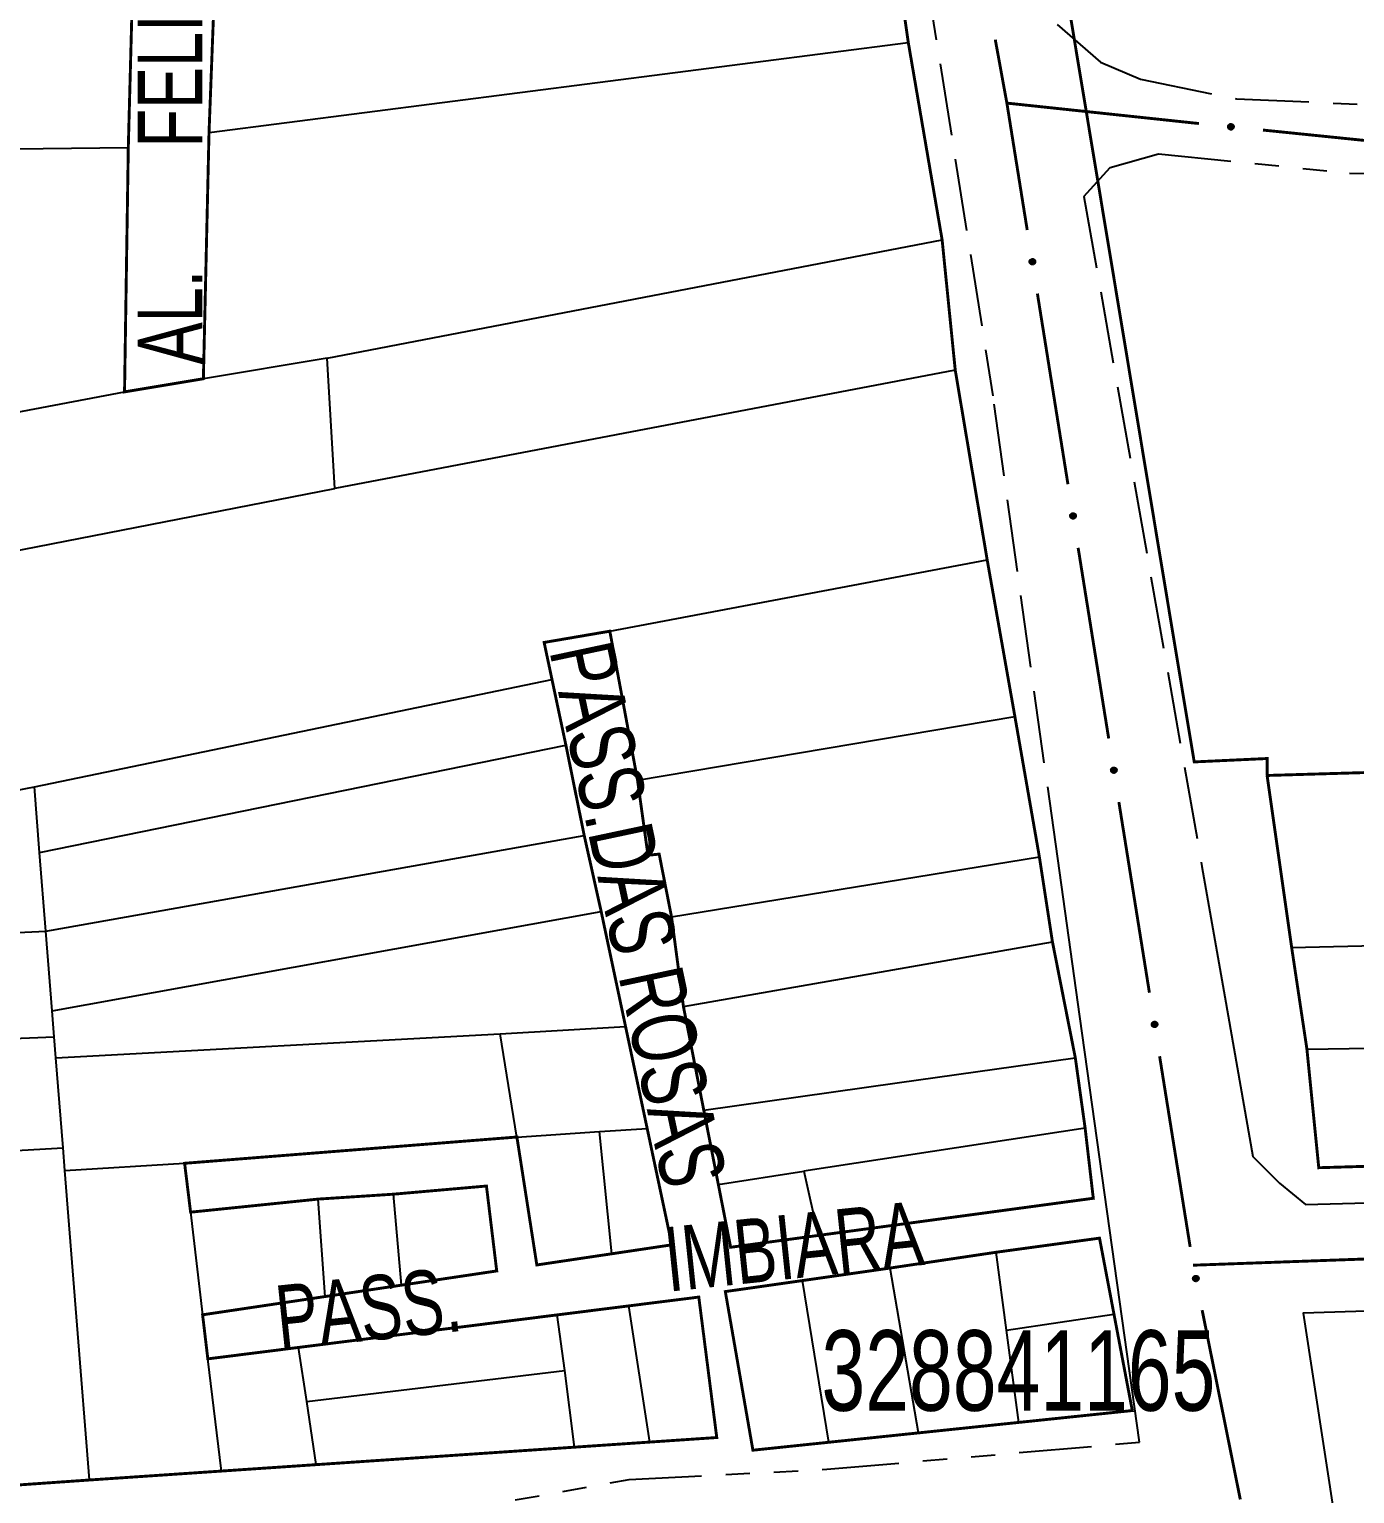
# Model space of a CAD drawing. Extents: x 203604 to 204690, y 4848469 to 4850418.
# Drawn here: x 203778.7 to 203861.1, y 4849992.7 to 4850083.7 of the extents above; entities that cross this region are included whole.
import ezdxf

# ---------------------------------------------------------------- set-up
doc = ezdxf.new("R2010")
doc.units = 0
doc.header["$LTSCALE"] = 1.5
doc.header["$MEASUREMENT"] = 0
doc.linetypes.add('TRACO_11', pattern=[8, 3, -1, 3, -1])
doc.linetypes.add('TRACO_25', pattern=[8, 3, -1, 1, -1, 1, -1])
for name, color, linetype in [('CD_MALHA_LOTES', 7, 'CONTINUOUS'), ('CD_TXT_QUADRA', 2, 'CONTINUOUS'), ('RU-QUADRA', 210, 'CONTINUOUS'), ('SV-EIXO-RUA-N-PAV', 6, 'CONTINUOUS'), ('SV-EIXO-RUA-PAV', 20, 'CONTINUOUS'), ('SV-RUA-NAO-PAV', 7, 'CONTINUOUS'), ('SV-RUA-PAVIM', 7, 'CONTINUOUS'), ('SV-TXT-VIA-ATUAL', 250, 'CONTINUOUS')]:
    doc.layers.add(name, color=color, linetype=linetype)
doc.styles.add('ARIAL', font='ARIAL.SHX')

msp = doc.modelspace()

# ---------------------------------------------------------------- linework, layer by layer
at = {"layer": 'CD_MALHA_LOTES', "linetype": 'Continuous', "flags": 128}
for points in [[(203851.109456, 4850038.137584), (203835.928463, 4850129.624396)], [(203785.34808, 4850093.852725), (203784.881503, 4850076.297735)], [(203832.005863, 4850092.161381), (203833.347274, 4850082.829824)], [(203789.897214, 4850077.23089), (203790.363792, 4850089.478558)], [(203833.347274, 4850082.829824), (203789.897214, 4850077.23089)], [(203833.347274, 4850082.829824), (203835.446874, 4850070.582156)], [(203789.547281, 4850061.950467), (203789.897214, 4850077.23089)], [(203784.881503, 4850076.297735), (203765.518523, 4850076.064446)], [(203784.648214, 4850061.133955), (203784.881503, 4850076.297735)], [(203797.245815, 4850063.233556), (203835.446874, 4850070.582156)], [(203835.446874, 4850070.582156), (203836.263385, 4850062.475367)], [(203797.245815, 4850063.233556), (203789.547281, 4850061.950467)], [(203797.712393, 4850055.126766), (203797.245815, 4850063.233556)], [(203836.263385, 4850062.475367), (203797.712393, 4850055.126766)], [(203838.246341, 4850050.694277), (203836.263385, 4850062.475367)], [(203789.547281, 4850061.950467), (203784.648214, 4850061.133955)], [(203765.518523, 4850057.517977), (203784.648214, 4850061.133955)], [(203765.985101, 4850048.94461), (203797.712393, 4850055.126766)], [(203814.800806, 4850046.261787), (203838.246341, 4850050.694277)], [(203838.246341, 4850050.694277), (203839.967328, 4850040.959816)], [(203810.71825, 4850045.561921), (203814.800806, 4850046.261787)], [(203816.522514, 4850037.0016), (203814.800806, 4850046.261787)], [(203811.206566, 4850043.258366), (203810.71825, 4850045.561921)], [(203779.04928, 4850036.580298), (203811.206566, 4850043.258366)], [(203812.072405, 4850039.173904), (203811.206566, 4850043.258366)], [(203816.522514, 4850037.0016), (203839.967328, 4850040.959816)], [(203839.967328, 4850040.959816), (203841.489718, 4850032.231443)], [(203779.373129, 4850032.504938), (203812.072405, 4850039.173904)], [(203813.20876, 4850033.568591), (203812.072405, 4850039.173904)], [(203855.637342, 4850038.348184), (203851.109456, 4850038.137584)], [(203855.637342, 4850037.295187), (203855.637342, 4850038.348184)], [(203884.1209, 4850038.137584), (203855.637342, 4850037.295187)], [(203817.867227, 4850032.407624), (203817.16972, 4850032.337873), (203816.522514, 4850037.0016)], [(203857.164187, 4850026.607271), (203855.637342, 4850037.295187)], [(203766.918256, 4850034.247408), (203779.04928, 4850036.580298)], [(203779.373129, 4850032.504938), (203779.04928, 4850036.580298)], [(203779.761455, 4850027.618191), (203813.20876, 4850033.568591)], [(203814.261922, 4850028.845204), (203813.20876, 4850033.568591)], [(203779.761455, 4850027.618191), (203779.373129, 4850032.504938)], [(203818.634485, 4850028.501585), (203817.867227, 4850032.407624)], [(203818.634485, 4850028.501585), (203841.489718, 4850032.231443)], [(203841.489718, 4850032.231443), (203842.30166, 4850026.953823)], [(203780.154387, 4850022.673488), (203814.261922, 4850028.845204)], [(203815.779213, 4850021.687621), (203814.261922, 4850028.845204)], [(203819.374224, 4850022.935857), (203818.634485, 4850028.501585)], [(203767.034901, 4850027.015452), (203779.761455, 4850027.618191)], [(203780.154387, 4850022.673488), (203779.761455, 4850027.618191)], [(203831.207826, 4850025.009661), (203842.30166, 4850026.953823)], [(203842.30166, 4850026.953823), (203843.042225, 4850023.035871)], [(203857.164187, 4850026.607271), (203884.2262, 4850027.239069)], [(203858.111884, 4850020.289292), (203857.164187, 4850026.607271)], [(203819.374224, 4850022.935857), (203831.207826, 4850025.009661)], [(203843.042225, 4850023.035871), (203843.722558, 4850019.747841)], [(203780.283341, 4850021.050713), (203780.154387, 4850022.673488)], [(203820.637825, 4850016.491077), (203819.374224, 4850022.935857)], [(203780.386858, 4850019.748042), (203807.977105, 4850021.241552)], [(203807.977105, 4850021.241552), (203815.779213, 4850021.687621)], [(203809.026905, 4850014.826107), (203807.977105, 4850021.241552)], [(203815.779213, 4850021.687621), (203817.122247, 4850015.352074)], [(203767.501479, 4850020.541685), (203780.283341, 4850021.050713)], [(203780.386858, 4850019.748042), (203780.283341, 4850021.050713)], [(203858.111884, 4850020.289292), (203884.436799, 4850020.71049)], [(203858.848982, 4850012.918315), (203858.111884, 4850020.289292)], [(203780.831915, 4850014.147398), (203780.386858, 4850019.748042)], [(203832.648366, 4850018.185509), (203843.722558, 4850019.747841)], [(203843.722558, 4850019.747841), (203844.331514, 4850015.383655)], [(203820.637825, 4850016.491077), (203832.648366, 4850018.185509)], [(203821.54147, 4850011.882188), (203820.637825, 4850016.491077)], [(203788.380836, 4850013.193084), (203809.026905, 4850014.826107)], [(203809.026905, 4850014.826107), (203814.159261, 4850015.17604)], [(203810.265241, 4850006.875537), (203809.026905, 4850014.826107)], [(203814.159261, 4850015.17604), (203817.122247, 4850015.352074)], [(203814.921136, 4850007.57009), (203814.159261, 4850015.17604)], [(203817.122247, 4850015.352074), (203818.653861, 4850008.126927)], [(203844.331514, 4850015.383655), (203826.854967, 4850012.698555)], [(203844.838978, 4850011.019469), (203844.331514, 4850015.383655)], [(203774.266857, 4850013.776306), (203780.831915, 4850014.147398)], [(203780.943911, 4850012.738026), (203780.831915, 4850014.147398)], [(203780.943911, 4850012.738026), (203788.380836, 4850013.193084)], [(203788.752892, 4850010.155432), (203788.380836, 4850013.193084)], [(203884.389719, 4850013.679031), (203858.848982, 4850012.918315)], [(203782.471712, 4849993.511978), (203780.943911, 4850012.738026)], [(203821.54147, 4850011.882188), (203826.854967, 4850012.698555)], [(203826.854967, 4850012.698555), (203827.746257, 4850008.709642)], [(203796.680691, 4850010.968722), (203801.349355, 4850011.273201)], [(203801.349355, 4850011.273201), (203807.134439, 4850011.780664)], [(203801.86702, 4850005.622715), (203801.349355, 4850011.273201)], [(203807.134439, 4850011.780664), (203807.773558, 4850006.503835)], [(203822.307598, 4850007.974688), (203821.54147, 4850011.882188)], [(203788.752892, 4850010.155432), (203796.680691, 4850010.968722)], [(203797.111842, 4850004.913351), (203796.680691, 4850010.968722)], [(203827.746257, 4850008.709642), (203844.838978, 4850011.019469)], [(203788.752892, 4850010.155432), (203789.498326, 4850003.777589)], [(203827.746257, 4850008.709642), (203822.307598, 4850007.974688)], [(203838.800612, 4850007.665067), (203845.226324, 4850008.54221)], [(203845.226324, 4850008.54221), (203846.12445, 4850003.815233)], [(203814.921136, 4850007.57009), (203810.265241, 4850006.875537)], [(203818.653861, 4850008.126927), (203814.921136, 4850007.57009)], [(203832.22133, 4850006.684353), (203838.800612, 4850007.665067)], [(203839.447985, 4850002.813748), (203838.800612, 4850007.665067)], [(203826.776332, 4850005.906497), (203832.22133, 4850006.684353)], [(203833.987006, 4849996.440085), (203832.22133, 4850006.684353)], [(203807.773558, 4850006.503835), (203801.86702, 4850005.622715)], [(203821.976334, 4850005.220783), (203826.776332, 4850005.906497)], [(203828.409335, 4849995.856964), (203826.776332, 4850005.906497)], [(203797.111842, 4850004.913351), (203789.498326, 4850003.777589)], [(203801.86702, 4850005.622715), (203797.111842, 4850004.913351)], [(203815.982037, 4850004.332256), (203820.32849, 4850004.87916)], [(203820.32849, 4850004.87916), (203821.44491, 4849996.150788)], [(203823.690619, 4849995.363644), (203821.976334, 4850005.220783)], [(203811.535674, 4850003.772779), (203815.982037, 4850004.332256)], [(203817.295858, 4849995.869863), (203815.982037, 4850004.332256)], [(203789.823274, 4850001.039716), (203789.498326, 4850003.777589)], [(203795.448042, 4850001.748508), (203811.535674, 4850003.772779)], [(203812.006089, 4850000.311989), (203811.535674, 4850003.772779)], [(203839.447985, 4850002.813748), (203846.12445, 4850003.815233)], [(203846.12445, 4850003.815233), (203847.262037, 4849997.827929)], [(203840.211664, 4849997.090844), (203839.447985, 4850002.813748)], [(203789.823274, 4850001.039716), (203795.448042, 4850001.748508)], [(203795.970242, 4849998.383627), (203795.448042, 4850001.748508)], [(203790.668786, 4849994.066988), (203789.823274, 4850001.039716)], [(203795.970242, 4849998.383627), (203812.006089, 4850000.311989)], [(203812.600615, 4849995.551956), (203812.006089, 4850000.311989)], [(203796.562702, 4849994.466055), (203795.970242, 4849998.383627)], [(203847.262037, 4849997.827929), (203840.211664, 4849997.090844)], [(203840.211664, 4849997.090844), (203833.987006, 4849996.440085)], [(203817.295858, 4849995.869863), (203812.600615, 4849995.551956)], [(203821.44491, 4849996.150788), (203817.295858, 4849995.869863)], [(203828.409335, 4849995.856964), (203823.690619, 4849995.363644)], [(203833.987006, 4849996.440085), (203828.409335, 4849995.856964)], [(203812.600615, 4849995.551956), (203796.562702, 4849994.466055)], [(203782.471712, 4849993.511978), (203790.668786, 4849994.066988)], [(203796.562702, 4849994.466055), (203790.668786, 4849994.066988)], [(203775.843735, 4849993.049183), (203782.471712, 4849993.511978)]]:
    msp.add_lwpolyline(points, dxfattribs=at)
at = {"layer": 'RU-QUADRA', "linetype": 'Continuous'}
for points in [[(203835.928463, 4850129.624396, 0.18, 0.18, 0), (203851.109456, 4850038.137584, 0.18, 0.18, 0), (203855.637342, 4850038.348184, 0.18, 0.18, 0), (203855.637342, 4850037.295187, 0.18, 0.18, 0)], [(203855.637342, 4850037.295187, 0.18, 0.18, 0), (203884.1209, 4850038.137584, 0.18, 0.18, 0), (203889.702244, 4850038.226004, 0.18, 0.18, 0)], [(203855.637342, 4850037.295187, 0.18, 0.18, 0), (203857.164187, 4850026.607271, 0.18, 0.18, 0), (203858.111884, 4850020.289292, 0.18, 0.18, 0), (203858.848982, 4850012.918315, 0.18, 0.18, 0), (203884.389719, 4850013.679031, 0.18, 0.18, 0), (203890.182334, 4850013.85156, 0.18, 0.18, 0), (203896.8166, 4850014.049158, 0.18, 0.18, 0), (203902.182123, 4850014.208967, 0.18, 0.18, 0), (203909.026802, 4850014.412831, 0.18, 0.18, 0), (203915.141303, 4850014.594948, 0.18, 0.18, 0), (203920.825578, 4850014.764251, 0.18, 0.18, 0), (203926.983282, 4850014.947654, 0.18, 0.18, 0), (203932.568618, 4850015.11401, 0.18, 0.18, 0), (203945.202779, 4850015.490311, 0.18, 0.18, 0), (203957.840073, 4850015.866705, 0.18, 0.18, 0), (203964.05038, 4850016.051675, 0.18, 0.18, 0), (203970.102877, 4850016.231945, 0.18, 0.18, 0), (203982.851645, 4850016.61166, 0.18, 0.18, 0)]]:
    msp.add_lwpolyline(points, format="xyseb", dxfattribs=at)
at = {"layer": 'RU-QUADRA', "linetype": 'Continuous', "const_width": 0.18, "flags": 128}
for points in [[(203790.363792, 4850089.478558), (203789.897214, 4850077.23089), (203789.547281, 4850061.950467), (203784.648214, 4850061.133955), (203784.881503, 4850076.297735), (203785.34808, 4850093.852725)], [(203775.843735, 4849993.049183), (203782.471712, 4849993.511978), (203790.668786, 4849994.066988), (203796.562702, 4849994.466055), (203812.600615, 4849995.551956), (203817.295858, 4849995.869863), (203821.44491, 4849996.150788), (203820.32849, 4850004.87916), (203815.982037, 4850004.332256), (203811.535674, 4850003.772779), (203795.448042, 4850001.748508), (203789.823274, 4850001.039716), (203789.498326, 4850003.777589), (203797.111842, 4850004.913351), (203801.86702, 4850005.622715), (203807.773558, 4850006.503835), (203807.134439, 4850011.780664), (203801.349355, 4850011.273201), (203796.680691, 4850010.968722), (203788.752892, 4850010.155432), (203788.380836, 4850013.193084), (203809.026905, 4850014.826107), (203810.265241, 4850006.875537), (203814.921136, 4850007.57009), (203818.653861, 4850008.126927), (203817.122247, 4850015.352074), (203815.779213, 4850021.687621), (203814.261922, 4850028.845204), (203813.20876, 4850033.568591), (203812.072405, 4850039.173904), (203811.206566, 4850043.258366), (203810.71825, 4850045.561921), (203814.800806, 4850046.261787), (203816.522514, 4850037.0016), (203817.16972, 4850032.337873), (203817.867227, 4850032.407624), (203818.634485, 4850028.501585), (203819.374224, 4850022.935857), (203820.637825, 4850016.491077), (203821.54147, 4850011.882188), (203822.307598, 4850007.974688), (203844.838978, 4850011.019469), (203844.331514, 4850015.383655), (203843.722558, 4850019.747841), (203842.30166, 4850026.953823), (203841.489718, 4850032.231443), (203839.967328, 4850040.959816), (203838.246341, 4850050.694277), (203836.263385, 4850062.475367), (203835.446874, 4850070.582156), (203833.347274, 4850082.829824), (203832.005863, 4850092.161381)]]:
    msp.add_lwpolyline(points, dxfattribs=at)
msp.add_lwpolyline([(203845.226324, 4850008.54221), (203838.800612, 4850007.665067), (203832.22133, 4850006.684353), (203826.776332, 4850005.906497), (203821.976334, 4850005.220783), (203823.690619, 4849995.363644), (203828.409335, 4849995.856964), (203833.987006, 4849996.440085), (203840.211664, 4849997.090844), (203847.262037, 4849997.827929)], close=True, dxfattribs=at)
at = {"layer": 'SV-EIXO-RUA-N-PAV', "const_width": 0.18}
for points in [[(203839.47, 4850079.08), (203850.408215, 4850077.91576)], [(203850.408215, 4850077.91576), (203851.12, 4850077.84)], [(203851.12, 4850077.84), (203851.402722, 4850077.811107)], [(203855.381996, 4850077.404441), (203862.345726, 4850076.692775)]]:
    msp.add_lwpolyline(points, dxfattribs=at)
at = {"layer": 'SV-EIXO-RUA-N-PAV'}
msp.add_lwpolyline([(203853.260614, 4850077.731892), (203853.298093, 4850077.763314), (203853.33673, 4850077.782656), (203853.373598, 4850077.789513), (203853.407757, 4850077.787078), (203853.442424, 4850077.78065), (203853.475944, 4850077.766459), (203853.50966, 4850077.742467), (203853.541445, 4850077.705092), (203853.558658, 4850077.66421), (203853.567314, 4850077.628424), (203853.566826, 4850077.592659), (203853.560017, 4850077.559087), (203853.544125, 4850077.524755), (203853.519477, 4850077.490825), (203853.481122, 4850077.459773), (203853.443113, 4850077.441071), (203853.407278, 4850077.435374), (203853.371325, 4850077.436093), (203853.336013, 4850077.44308), (203853.303188, 4850077.4572), (203853.269071, 4850077.482077), (203853.238924, 4850077.520341), (203853.219838, 4850077.558036), (203853.21364, 4850077.593782), (203853.215145, 4850077.629162), (203853.221169, 4850077.66401), (203853.234032, 4850077.6983), (203853.260614, 4850077.731892)], close=True, dxfattribs=at)
for points in [[(203853.21364, 4850077.593782), (203853.566826, 4850077.592659)], [(203853.215145, 4850077.629162), (203853.567314, 4850077.628424)], [(203853.216933, 4850077.610778), (203853.565055, 4850077.608121)], [(203853.221169, 4850077.66401), (203853.558658, 4850077.66421)], [(203853.222036, 4850077.647291), (203853.558219, 4850077.648597)], [(203853.232291, 4850077.680534), (203853.545536, 4850077.685555)], [(203853.234032, 4850077.6983), (203853.541445, 4850077.705092)], [(203853.247977, 4850077.713221), (203853.521855, 4850077.722266)], [(203853.260614, 4850077.731892), (203853.50966, 4850077.742467)], [(203853.281725, 4850077.748178), (203853.485402, 4850077.754796)], [(203853.298093, 4850077.763314), (203853.475944, 4850077.766459)], [(203853.320071, 4850077.774435), (203853.450277, 4850077.773473)], [(203853.33673, 4850077.782656), (203853.442424, 4850077.78065)], [(203853.219838, 4850077.558036), (203853.560017, 4850077.559087)], [(203853.220113, 4850077.574791), (203853.560368, 4850077.575681)], [(203853.231438, 4850077.537971), (203853.547259, 4850077.541358)], [(203853.238924, 4850077.520341), (203853.544125, 4850077.524755)], [(203853.257973, 4850077.50234), (203853.52872, 4850077.50759)], [(203853.269071, 4850077.482077), (203853.519477, 4850077.490825)], [(203853.29185, 4850077.471446), (203853.492535, 4850077.475626)], [(203853.303188, 4850077.4572), (203853.481122, 4850077.459773)], [(203853.323982, 4850077.450331), (203853.455685, 4850077.450588)], [(203853.336013, 4850077.44308), (203853.443113, 4850077.441071)]]:
    msp.add_lwpolyline(points, dxfattribs=at)
at = {"layer": 'SV-EIXO-RUA-PAV', "const_width": 0.18}
for points in [[(203838.749719, 4850083.025684), (203839.468045, 4850079.090712)], [(203839.468045, 4850079.090712), (203839.47, 4850079.08)], [(203839.47, 4850079.08), (203840.73378, 4850071.19148)], [(203841.366531, 4850067.241843), (203843.264785, 4850055.392935)], [(203843.897536, 4850051.443299), (203845.795789, 4850039.59439)], [(203846.428541, 4850035.644754), (203848.326794, 4850023.795845)], [(203848.959545, 4850019.846209), (203850.857799, 4850007.997301)], [(203851.04, 4850006.86), (203863.032192, 4850007.292818)], [(203851.602625, 4850004.067926), (203853.973072, 4849992.304381)]]:
    msp.add_lwpolyline(points, dxfattribs=at)
at = {"layer": 'SV-EIXO-RUA-PAV'}
for points in [[(203841.136121, 4850069.375946), (203841.176143, 4850069.347833), (203841.20479, 4850069.315488), (203841.220918, 4850069.281633), (203841.22737, 4850069.248), (203841.230095, 4850069.212848), (203841.225023, 4850069.176802), (203841.210532, 4850069.138042), (203841.182612, 4850069.097697), (203841.147549, 4850069.070528), (203841.115204, 4850069.05294), (203841.080521, 4850069.044194), (203841.046328, 4850069.042119), (203841.00906, 4850069.048625), (203840.969923, 4850069.063694), (203840.930035, 4850069.09275), (203840.902167, 4850069.124654), (203840.887427, 4850069.157809), (203840.878854, 4850069.192733), (203840.876503, 4850069.228653), (203840.881685, 4850069.264008), (203840.896928, 4850069.303385), (203840.926128, 4850069.342375), (203840.95763, 4850069.370533), (203840.99057, 4850069.385735), (203841.025143, 4850069.393401), (203841.060366, 4850069.396562), (203841.096813, 4850069.392973), (203841.136121, 4850069.375946)], [(203843.667126, 4850053.577402), (203843.707147, 4850053.549288), (203843.735795, 4850053.516943), (203843.751923, 4850053.483088), (203843.758375, 4850053.449455), (203843.7611, 4850053.414303), (203843.756028, 4850053.378257), (203843.741537, 4850053.339497), (203843.713617, 4850053.299152), (203843.678553, 4850053.271984), (203843.646208, 4850053.254396), (203843.611525, 4850053.245649), (203843.577333, 4850053.243574), (203843.540065, 4850053.250081), (203843.500928, 4850053.26515), (203843.46104, 4850053.294205), (203843.433172, 4850053.326109), (203843.418432, 4850053.359265), (203843.409859, 4850053.394188), (203843.407507, 4850053.430108), (203843.41269, 4850053.465463), (203843.427933, 4850053.504841), (203843.457133, 4850053.54383), (203843.488635, 4850053.571988), (203843.521575, 4850053.58719), (203843.556148, 4850053.594856), (203843.591371, 4850053.598018), (203843.627818, 4850053.594428), (203843.667126, 4850053.577402)], [(203846.198131, 4850037.778857), (203846.238152, 4850037.750744), (203846.266799, 4850037.718398), (203846.282928, 4850037.684543), (203846.289379, 4850037.65091), (203846.292104, 4850037.615759), (203846.287032, 4850037.579713), (203846.272541, 4850037.540952), (203846.244622, 4850037.500608), (203846.209558, 4850037.473439), (203846.177213, 4850037.455851), (203846.14253, 4850037.447104), (203846.108338, 4850037.44503), (203846.071069, 4850037.451536), (203846.031933, 4850037.466605), (203845.992044, 4850037.495661), (203845.964177, 4850037.527564), (203845.949436, 4850037.56072), (203845.940864, 4850037.595644), (203845.938512, 4850037.631564), (203845.943695, 4850037.666919), (203845.958938, 4850037.706296), (203845.988137, 4850037.745286), (203846.01964, 4850037.773444), (203846.05258, 4850037.788646), (203846.087153, 4850037.796311), (203846.122376, 4850037.799473), (203846.158823, 4850037.795883), (203846.198131, 4850037.778857)], [(203848.729136, 4850021.980312), (203848.769157, 4850021.952199), (203848.797804, 4850021.919853), (203848.813933, 4850021.885999), (203848.820384, 4850021.852366), (203848.823109, 4850021.817214), (203848.818037, 4850021.781168), (203848.803546, 4850021.742408), (203848.775627, 4850021.702063), (203848.740563, 4850021.674894), (203848.708218, 4850021.657306), (203848.673535, 4850021.64856), (203848.639343, 4850021.646485), (203848.602074, 4850021.652991), (203848.562938, 4850021.66806), (203848.523049, 4850021.697116), (203848.495181, 4850021.729019), (203848.480441, 4850021.762175), (203848.471869, 4850021.797099), (203848.469517, 4850021.833019), (203848.474699, 4850021.868374), (203848.489942, 4850021.907751), (203848.519142, 4850021.946741), (203848.550645, 4850021.974899), (203848.583585, 4850021.990101), (203848.618157, 4850021.997767), (203848.653381, 4850022.000928), (203848.689827, 4850021.997338), (203848.729136, 4850021.980312)], [(203851.28708, 4850006.191111), (203851.328193, 4850006.16462), (203851.35811, 4850006.133446), (203851.375579, 4850006.100263), (203851.38337, 4850006.066915), (203851.387498, 4850006.0319), (203851.383872, 4850005.99568), (203851.370942, 4850005.956371), (203851.344658, 4850005.914943), (203851.310708, 4850005.886394), (203851.279092, 4850005.867527), (203851.244786, 4850005.857401), (203851.210704, 4850005.85396), (203851.173206, 4850005.858972), (203851.133498, 4850005.872464), (203851.09248, 4850005.899902), (203851.063359, 4850005.930666), (203851.047305, 4850005.963206), (203851.037343, 4850005.997759), (203851.033557, 4850006.033556), (203851.037322, 4850006.06909), (203851.050978, 4850006.109045), (203851.078596, 4850006.149171), (203851.108948, 4850006.178566), (203851.141254, 4850006.195073), (203851.175492, 4850006.204114), (203851.210561, 4850006.208682), (203851.247122, 4850006.206552), (203851.28708, 4850006.191111)]]:
    msp.add_lwpolyline(points, close=True, dxfattribs=at)
for points in [[(203840.876503, 4850069.228653), (203840.902167, 4850069.124654)], [(203840.880408, 4850069.242146), (203840.914603, 4850069.11496)], [(203840.881685, 4850069.264008), (203840.930035, 4850069.09275)], [(203840.892527, 4850069.278636), (203840.948293, 4850069.085809)], [(203840.896928, 4850069.303385), (203840.969923, 4850069.063694)], [(203840.913646, 4850069.319331), (203840.988505, 4850069.059085)], [(203840.926128, 4850069.342375), (203841.00906, 4850069.048625)], [(203840.941233, 4850069.354153), (203841.02591, 4850069.049876)], [(203840.95763, 4850069.370533), (203841.046328, 4850069.042119)], [(203840.97389, 4850069.374586), (203841.062452, 4850069.046057)], [(203840.99057, 4850069.385735), (203841.080521, 4850069.044194)], [(203841.007842, 4850069.386934), (203841.095004, 4850069.04989)], [(203841.025143, 4850069.393401), (203841.115204, 4850069.05294)], [(203841.044436, 4850069.391415), (203841.13235, 4850069.066928)], [(203841.060366, 4850069.396562), (203841.147549, 4850069.070528)], [(203841.079198, 4850069.390075), (203841.164791, 4850069.088709)], [(203841.096813, 4850069.392973), (203841.182612, 4850069.097697)], [(203841.114825, 4850069.383345), (203841.194157, 4850069.121052)], [(203841.136121, 4850069.375946), (203841.210532, 4850069.138042)], [(203841.157299, 4850069.359747), (203841.216192, 4850069.164658)], [(203841.176143, 4850069.347833), (203841.225023, 4850069.176802)], [(203841.192553, 4850069.329465), (203841.225184, 4850069.20341)], [(203841.20479, 4850069.315488), (203841.230095, 4850069.212848)], [(203843.407507, 4850053.430108), (203843.433172, 4850053.326109)], [(203843.411413, 4850053.443601), (203843.445608, 4850053.316415)], [(203843.41269, 4850053.465463), (203843.46104, 4850053.294205)], [(203843.423532, 4850053.480091), (203843.479298, 4850053.287264)], [(203843.427933, 4850053.504841), (203843.500928, 4850053.26515)], [(203843.444651, 4850053.520786), (203843.519509, 4850053.26054)], [(203843.457133, 4850053.54383), (203843.540065, 4850053.250081)], [(203843.472238, 4850053.555608), (203843.556915, 4850053.251332)], [(203843.488635, 4850053.571988), (203843.577333, 4850053.243574)], [(203843.504895, 4850053.576041), (203843.593457, 4850053.247512)], [(203843.521575, 4850053.58719), (203843.611525, 4850053.245649)], [(203843.538846, 4850053.58839), (203843.626009, 4850053.251345)], [(203843.556148, 4850053.594856), (203843.646208, 4850053.254396)], [(203843.57544, 4850053.59287), (203843.663355, 4850053.268384)], [(203843.591371, 4850053.598018), (203843.678553, 4850053.271984)], [(203843.610203, 4850053.59153), (203843.695795, 4850053.290164)], [(203843.627818, 4850053.594428), (203843.713617, 4850053.299152)], [(203843.645829, 4850053.5848), (203843.725162, 4850053.322507)], [(203843.667126, 4850053.577402), (203843.741537, 4850053.339497)], [(203843.688304, 4850053.561202), (203843.747196, 4850053.366113)], [(203843.707147, 4850053.549288), (203843.756028, 4850053.378257)], [(203843.723557, 4850053.53092), (203843.756189, 4850053.404865)], [(203843.735795, 4850053.516943), (203843.7611, 4850053.414303)], [(203845.938512, 4850037.631564), (203845.964177, 4850037.527564)], [(203845.942417, 4850037.645057), (203845.976612, 4850037.51787)], [(203845.943695, 4850037.666919), (203845.992044, 4850037.495661)], [(203845.954537, 4850037.681546), (203846.010303, 4850037.48872)], [(203845.958938, 4850037.706296), (203846.031933, 4850037.466605)], [(203845.975655, 4850037.722241), (203846.050514, 4850037.461995)], [(203845.988137, 4850037.745286), (203846.071069, 4850037.451536)], [(203846.003243, 4850037.757063), (203846.087919, 4850037.452787)], [(203846.01964, 4850037.773444), (203846.108338, 4850037.44503)], [(203846.035899, 4850037.777496), (203846.124461, 4850037.448968)], [(203846.05258, 4850037.788646), (203846.14253, 4850037.447104)], [(203846.069851, 4850037.789845), (203846.157013, 4850037.452801)], [(203846.087153, 4850037.796311), (203846.177213, 4850037.455851)], [(203846.106445, 4850037.794326), (203846.194359, 4850037.469839)], [(203846.122376, 4850037.799473), (203846.209558, 4850037.473439)], [(203846.141208, 4850037.792985), (203846.2268, 4850037.491619)], [(203846.158823, 4850037.795883), (203846.244622, 4850037.500608)], [(203846.176834, 4850037.786255), (203846.256167, 4850037.523962)], [(203846.198131, 4850037.778857), (203846.272541, 4850037.540952)], [(203846.219308, 4850037.762658), (203846.278201, 4850037.567568)], [(203846.238152, 4850037.750744), (203846.287032, 4850037.579713)], [(203846.254562, 4850037.732376), (203846.287194, 4850037.606321)], [(203846.266799, 4850037.718398), (203846.292104, 4850037.615759)], [(203848.469517, 4850021.833019), (203848.495181, 4850021.729019)], [(203848.473422, 4850021.846512), (203848.507617, 4850021.719326)], [(203848.474699, 4850021.868374), (203848.523049, 4850021.697116)], [(203848.485541, 4850021.883001), (203848.541308, 4850021.690175)], [(203848.489942, 4850021.907751), (203848.562938, 4850021.66806)], [(203848.50666, 4850021.923697), (203848.581519, 4850021.663451)], [(203848.519142, 4850021.946741), (203848.602074, 4850021.652991)], [(203848.534248, 4850021.958519), (203848.618924, 4850021.654242)], [(203848.550645, 4850021.974899), (203848.639343, 4850021.646485)], [(203848.566904, 4850021.978951), (203848.655466, 4850021.650423)], [(203848.583585, 4850021.990101), (203848.673535, 4850021.64856)], [(203848.600856, 4850021.9913), (203848.688018, 4850021.654256)], [(203848.618157, 4850021.997767), (203848.708218, 4850021.657306)], [(203848.63745, 4850021.995781), (203848.725364, 4850021.671294)], [(203848.653381, 4850022.000928), (203848.740563, 4850021.674894)], [(203848.672213, 4850021.99444), (203848.757805, 4850021.693075)], [(203848.689827, 4850021.997338), (203848.775627, 4850021.702063)], [(203848.707839, 4850021.987711), (203848.787171, 4850021.725418)], [(203848.729136, 4850021.980312), (203848.803546, 4850021.742408)], [(203848.750313, 4850021.964113), (203848.809206, 4850021.769023)], [(203848.769157, 4850021.952199), (203848.818037, 4850021.781168)], [(203848.785567, 4850021.933831), (203848.818199, 4850021.807776)], [(203848.797804, 4850021.919853), (203848.823109, 4850021.817214)], [(203851.033557, 4850006.033556), (203851.063359, 4850005.930666)], [(203851.03692, 4850006.047194), (203851.076172, 4850005.921477)], [(203851.037322, 4850006.06909), (203851.09248, 4850005.899902)], [(203851.04757, 4850006.084139), (203851.111001, 4850005.893696)], [(203851.050978, 4850006.109045), (203851.133498, 4850005.872464)], [(203851.067045, 4850006.125646), (203851.152249, 4850005.868601)], [(203851.078596, 4850006.149171), (203851.173206, 4850005.858972)], [(203851.093219, 4850006.161543), (203851.189992, 4850005.860895)], [(203851.108948, 4850006.178566), (203851.210704, 4850005.85396)], [(203851.125032, 4850006.183265), (203851.226658, 4850005.85854)], [(203851.141254, 4850006.195073), (203851.244786, 4850005.857401)], [(203851.158463, 4850006.196962), (203851.25903, 4850005.863671)], [(203851.175492, 4850006.204114), (203851.279092, 4850005.867527)], [(203851.194849, 4850006.202902), (203851.295666, 4850005.882189)], [(203851.210561, 4850006.208682), (203851.310708, 4850005.886394)], [(203851.229637, 4850006.202952), (203851.32721, 4850005.905249)], [(203851.247122, 4850006.206552), (203851.344658, 4850005.914943)], [(203851.265504, 4850006.197652), (203851.35526, 4850005.93874)], [(203851.28708, 4850006.191111), (203851.370942, 4850005.956371)], [(203851.308888, 4850006.175771), (203851.375533, 4850005.983192)], [(203851.328193, 4850006.16462), (203851.383872, 4850005.99568)], [(203851.345324, 4850006.146923), (203851.382969, 4850006.022273)], [(203851.35811, 4850006.133446), (203851.387498, 4850006.0319)]]:
    msp.add_lwpolyline(points, dxfattribs=at)
at = {"layer": 'SV-RUA-NAO-PAV', "linetype": 'TRACO_25'}
for points in [[(203842.59, 4850083.97, 6.94), (203845.29, 4850081.62, 6.95), (203847.78, 4850080.56, 6.98), (203853.74, 4850079.35, 6.98), (203864.86, 4850078.86, 6.98), (203873.77, 4850081.12, 6.98), (203880.89, 4850084.03, 6.98), (203886.52, 4850089.11, 6.98), (203889.21, 4850094.17, 6.98)], [(203844.26, 4850073.27, 6.54), (203845.88, 4850075.07, 6.73), (203848.9, 4850075.93, 6.73), (203860.75, 4850074.73, 6.76), (203868.29, 4850074.65, 6.76), (203874.3, 4850074.4, 6.76)], [(203796.75, 4849991.64, 3.43), (203803.02, 4849991.21, 4), (203816.01, 4849993.54, 4.89), (203828.28, 4849994.18, 4.92), (203847.72, 4849995.86, 5.3)]]:
    msp.add_polyline3d(points, dxfattribs=at)
at = {"layer": 'SV-RUA-PAVIM', "linetype": 'TRACO_11'}
for points in [[(203826.316238, 4850148.334738, 7.51), (203829.49, 4850120.04, 7.51), (203830.03, 4850113.37, 7.51), (203830.6, 4850111.15, 7.51), (203838.6, 4850060.89, 6.97)], [(203844.26, 4850073.27, 6.93), (203851.59, 4850031.64, 6.93)], [(203842.63, 4850032.14, 5.41), (203838.6, 4850060.89, 7.19)]]:
    msp.add_polyline3d(points, dxfattribs=at)
at = {"layer": 'SV-RUA-PAVIM', "linetype": 'Continuous'}
for points in [[(203847.72, 4849995.86, 5.41), (203844.01, 4850022.32, 5.41), (203842.63, 4850032.14, 5.41)], [(203851.59, 4850031.64, 6.93), (203853.01, 4850023.53, 5.69), (203854.76, 4850013.62, 5.69), (203856.41, 4850011.95, 5.96), (203858.02, 4850010.64, 5.98), (203867.2, 4850010.88, 7.72), (203893.39, 4850011.59, 7.72), (203932.04, 4850012.48, 7.72), (203990.61, 4850013.52, 9.08)]]:
    msp.add_polyline3d(points, dxfattribs=at)
msp.add_polyline3d([(203864.51, 4849960.68, 5.42), (203867.06, 4849959.58, 5.42), (203908.62, 4849960.89, 6.73), (203957.25, 4849962.25, 7.57), (203992.27, 4849963.47, 7.99), (203993.64, 4849964.39, 8.01), (203994.12, 4849966.14, 8.04), (203992.98, 4850003.37, 8.44), (203990.5, 4850006.48, 8.71), (203988.5, 4850006.85, 8.71), (203966.54, 4850006.48, 8.4), (203943.99, 4850006.03, 8.4), (203932.45, 4850005.75, 8.4), (203892.58, 4850004.84, 8.4), (203870.94, 4850004.29, 6.05), (203857.87, 4850003.89, 6.05)], close=True, dxfattribs=at)

# ---------------------------------------------------------------- texts
at = {"layer": 'CD_TXT_QUADRA', "style": 'ARIAL', "width": 0.7}
msp.add_text('328841165', height=5, dxfattribs=at).set_placement((203827.952033, 4849997.817656))
at = {"layer": 'SV-TXT-VIA-ATUAL', "style": 'ARIAL', "width": 0.7}
for s, rotation, p in [('AL.       FELIPE      MATEUS', 90, (203789.471744, 4850062.850991)), ('PASS.DAS ROSAS', 282, (203811.034651, 4850045.047652)), ('IMBIARA', 6, (203818.429179, 4850005.207742)), ('PASS.', 6, (203794.283779, 4850001.585932))]:
    msp.add_text(s, height=4, rotation=rotation, dxfattribs=at).set_placement(p)

doc.saveas('drawing.dxf')
